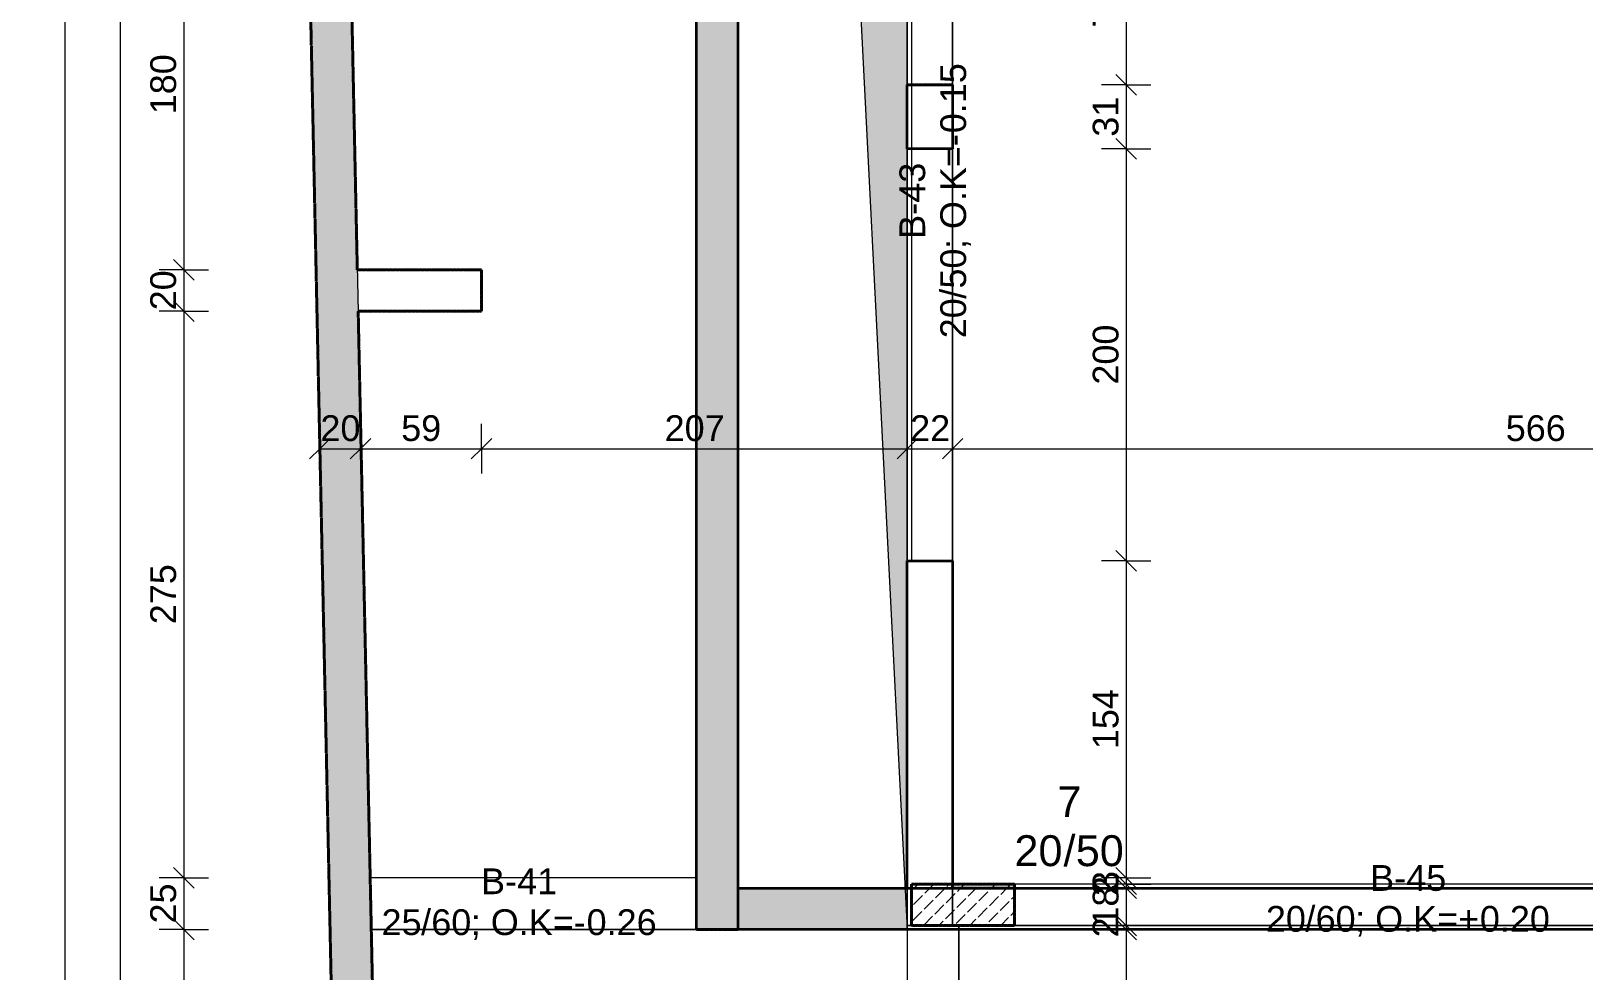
# Model space of a CAD drawing. Header units: centimetres. Extents: x -161 to 2402, y -178 to 2398.
# Drawn here: x -161 to 592, y 278 to 734 of the extents above; entities that cross this region are included whole.
import ezdxf

# ---------------------------------------------------------------- set-up
doc = ezdxf.new("R2010")
doc.units = ezdxf.units.CM
doc.linetypes.add('Beton Ole', pattern=[0.3, 0.15, -0.15])
for name, color, linetype, lineweight in [('Dimensions', 130, 'Continuous', 9), ('Dimensions-50', 130, 'Continuous', 9), ('IfcAnnotation', 7, 'Continuous', 18), ('IfcBuildingElementProxy', 7, 'Continuous', 18), ('IfcColumn', 6, 'Continuous', 18), ('IfcSlab', 7, 'Continuous', 18), ('IfcWall', 7, 'Continuous', 25), ('Structural Column Tags', 130, 'Continuous', 9), ('Structural Framing Tags', 130, 'Continuous', 9)]:
    doc.layers.add(name, color=color, linetype=linetype, lineweight=lineweight)
doc.styles.add('Arial', font='arial.ttf', dxfattribs={"height": 12.5})
doc.styles.add('Arial_1', font='arial.ttf', dxfattribs={"height": 15})
doc.dimstyles.new('Deng_-_2mm_Arial_1_DIGIT', dxfattribs={"dimscale": 30.48, "dimtxt": 12.753242, "dimasz": 0.328084, "dimexe": 0.393701, "dimexo": 0.0625, "dimgap": 0, "dimtad": 1, "dimdec": 0, "dimzin": 0, "dimdsep": 46, "dimtxsty": 'Arial', "dimblk1": 'OBLIQUE', "dimblk2": 'OBLIQUE', "dimsah": 1, "dimcen": 0.09, "dimazin": 0, "dimtfac": 1, "dimtdec": 4, "dimtix": 1, "dimtmove": 0, "dimatfit": 3, "dimfxl": 0.393701, "dimfxlon": 1, "dimtvp": 1, "dimtolj": 1, "dimtzin": 0, "dimarcsym": 2})
pattern_1 = [(45, (-6099.134, 2162.023), (0.3422397, 7.8404), [6.271, -1.524])]

# ---------------------------------------------------------------- blocks, each defined once
blk = doc.blocks.new('M_Concrete-Rectangular Beam1 - 20_60-8949252-K-21')
at = {"layer": 'IfcBuildingElementProxy', "color": 250}
for p, q in [((-34.98, 10), (-34.98, 9.93)), ((-34.98, 9.93), (-34.98, 10)), ((44.5, 10), (-34.98, 10)), ((-34.98, 10), (44.5, 10)), ((-34.98, -10), (-34.98, 9.93)), ((-34.98, -10), (44.5, -10)), ((-34.98, -10), (44.5, -10)), ((104.5, -10), (613.04, -10)), ((104.5, -10), (613.04, -10))]:
    blk.add_line(p, q, dxfattribs=at)
at = {"layer": 'IfcBuildingElementProxy', "color": 254}
for p, q in [((-34.98, 9.93), (-34.98, -10)), ((44.5, 10), (45, 10)), ((44.5, -10), (104.5, -10)), ((613.04, -10), (643.04, -10))]:
    blk.add_line(p, q, dxfattribs=at)
at = {"layer": 'IfcBuildingElementProxy', "color": 90}
for p, q in [((45, 10), (44.5, 10)), ((104.5, 10), (45, 10)), ((643.04, 10), (643.04, -8.04)), ((44.5, -10), (104.5, -10)), ((613.04, -10), (643.04, -10)), ((643.04, -8.04), (643.04, -10)), ((643.04, -10), (643.04, -8.04))]:
    blk.add_line(p, q, dxfattribs=at)
at = {"layer": 'IfcBuildingElementProxy', "color": 8}
for p, q in [((45, 10), (640.04, 10)), ((613.04, 10), (104.5, 10)), ((640.04, 10), (613.04, 10)), ((643.04, 10), (640.04, 10)), ((640.04, 10), (643.04, 10)), ((643.04, -8.04), (643.04, 10))]:
    blk.add_line(p, q, dxfattribs=at)
blk = doc.blocks.new('M_Concrete-Rectangular Beam1 - 20_50-9068167-K-21')
at = {"layer": 'IfcBuildingElementProxy', "color": 250}
for p, q in [((-153, 10), (-153, -10)), ((-153, -10), (-153, 10)), ((-78.04, 10), (-153, 10)), ((-153, 10), (-78.04, 10)), ((153, 10), (-47, 10)), ((-47, 10), (153, 10)), ((-153, -10), (-78.04, -10)), ((-153, -10), (-78.04, -10)), ((-47, -10), (153, -10)), ((-47, -10), (153, -10))]:
    blk.add_line(p, q, dxfattribs=at)
at = {"layer": 'IfcBuildingElementProxy', "color": 8}
for p, q in [((-47, 10), (-78.04, 10)), ((-78.04, 10), (-47, 10)), ((153, 10), (153, -10)), ((153, -10), (153, 10)), ((-78.04, -10), (-47, -10)), ((-78.04, -10), (-47, -10))]:
    blk.add_line(p, q, dxfattribs=at)
blk = doc.blocks.new('M_Concrete-Rectangular Beam1 - 25_60-8955012-K-21')
at = {"layer": 'IfcBuildingElementProxy', "color": 8}
for p, q in [((-112.21, 12.5), (-112.21, -12.5)), ((-112.21, 9.5), (-112.21, 12.5)), ((-110.25, 12.5), (-112.21, 12.5)), ((-112.21, 12.5), (-110.25, 12.5)), ((-112.21, -12.5), (-112.21, 9.5)), ((-112.21, -12.5), (-110.25, -12.5)), ((-112.21, -12.5), (-110.25, -12.5))]:
    blk.add_line(p, q, dxfattribs=at)
at = {"layer": 'IfcBuildingElementProxy', "color": 250}
for p, q in [((-110.25, 12.5), (110.25, 12.5)), ((110.25, 12.5), (-110.21, 12.5)), ((110.25, 12.5), (110.25, -12.5)), ((110.25, -12.5), (110.25, 12.5)), ((-110.25, -12.5), (110.25, -12.5)), ((-110.21, -12.5), (110.25, -12.5))]:
    blk.add_line(p, q, dxfattribs=at)
blk = doc.blocks.new('M_Concrete-Rectangular Beam1 - 25_60-9239767-K-21')
at = {"layer": 'IfcBuildingElementProxy', "color": 8}
blk.add_line((-86, 12.5), (-86, -12.5), dxfattribs=at)
at = {"layer": 'IfcBuildingElementProxy', "color": 250}
for p, q in [((-86, -12.5), (-86, 12.5)), ((71.92, 12.5), (-86, 12.5)), ((-86, 12.5), (72.23, 12.5)), ((72.23, -12.5), (72.23, 12.5)), ((72.23, -2.43), (72.23, -12.5)), ((-86, -12.5), (72.23, -12.5)), ((-86, -12.5), (72.23, -12.5))]:
    blk.add_line(p, q, dxfattribs=at)
at = {"layer": 'IfcBuildingElementProxy', "color": 90}
for q in [(71.92, 12.5), (72.23, -2.43)]:
    blk.add_line((72.23, 12.5), q, dxfattribs=at)
blk = doc.blocks.new('DIMBLOCK26-K-21')
at = {"layer": 'Dimensions-50', "transparency": 16777216}
for p, q in [((-87.33, 797.97), (-92.33, 802.97)), ((-87.33, 797.97), (-99.33, 797.97)), ((-87.33, 797.97), (-87.33, 618.02)), ((-87.33, 797.97), (-82.33, 792.97)), ((-87.33, 797.97), (-75.33, 797.97)), ((-87.33, 618.02), (-99.33, 618.02)), ((-87.33, 618.02), (-92.33, 623.02)), ((-87.33, 618.02), (-82.33, 613.02)), ((-87.33, 618.02), (-75.33, 618.02))]:
    blk.add_line(p, q, dxfattribs=at)
at = {"layer": 'Dimensions-50', "color": 0, "transparency": 16777216, "insert": (-103.56, 693.57), "char_height": 12.5, "width": 34.6103, "attachment_point": 1, "rotation": 90, "line_spacing_factor": 0.941778, "style": 'Arial'}
blk.add_mtext('180', dxfattribs=at)
blk = doc.blocks.new('_Oblique')
at = {"color": 0, "linetype": 'ByBlock', "lineweight": -2}
blk.add_line((-0.5, -0.5), (0.5, 0.5), dxfattribs=at)
blk = doc.blocks.new('DIMBLOCK27-K-21')
at = {"layer": 'Dimensions-50', "transparency": 16777216}
for p, q in [((-87.33, 618.02), (-99.33, 618.02)), ((-87.33, 618.02), (-92.33, 623.02)), ((-87.33, 618.02), (-87.33, 598.02)), ((-87.33, 618.02), (-82.33, 613.02)), ((-87.33, 618.02), (-75.33, 618.02)), ((-87.33, 598.02), (-92.33, 603.02)), ((-87.33, 598.02), (-99.33, 598.02)), ((-87.33, 598.02), (-82.33, 593.02)), ((-87.33, 598.02), (-75.33, 598.02))]:
    blk.add_line(p, q, dxfattribs=at)
at = {"layer": 'Dimensions-50', "color": 0, "transparency": 16777216, "insert": (-103.56, 598.4), "char_height": 12.5, "width": 23.0736, "attachment_point": 1, "rotation": 90, "line_spacing_factor": 0.941778, "style": 'Arial'}
blk.add_mtext('20', dxfattribs=at)
blk = doc.blocks.new('DIMBLOCK28-K-21')
at = {"layer": 'Dimensions-50', "transparency": 16777216}
for p, q in [((-87.33, 598.02), (-92.33, 603.02)), ((-87.33, 598.02), (-99.33, 598.02)), ((-87.33, 598.02), (-87.33, 322.88)), ((-87.33, 598.02), (-82.33, 593.02)), ((-87.33, 598.02), (-75.33, 598.02)), ((-87.33, 322.88), (-92.33, 327.88)), ((-87.33, 322.88), (-99.33, 322.88)), ((-87.33, 322.88), (-82.33, 317.88)), ((-87.33, 322.88), (-75.33, 322.88))]:
    blk.add_line(p, q, dxfattribs=at)
at = {"layer": 'Dimensions-50', "color": 0, "transparency": 16777216, "insert": (-103.56, 446.03), "char_height": 12.5, "width": 34.6103, "attachment_point": 1, "rotation": 90, "line_spacing_factor": 0.941778, "style": 'Arial'}
blk.add_mtext('275', dxfattribs=at)
blk = doc.blocks.new('DIMBLOCK29-K-21')
at = {"layer": 'Dimensions-50', "transparency": 16777216}
for p, q in [((-87.33, 322.88), (-92.33, 327.88)), ((-87.33, 322.88), (-99.33, 322.88)), ((-87.33, 322.88), (-87.33, 297.88)), ((-87.33, 322.88), (-82.33, 317.88)), ((-87.33, 322.88), (-75.33, 322.88)), ((-87.33, 297.88), (-92.33, 302.88)), ((-87.33, 297.88), (-99.33, 297.88)), ((-87.33, 297.88), (-82.33, 292.88)), ((-87.33, 297.88), (-75.33, 297.88))]:
    blk.add_line(p, q, dxfattribs=at)
at = {"layer": 'Dimensions-50', "color": 0, "transparency": 16777216, "insert": (-103.56, 300.77), "char_height": 12.5, "width": 23.0736, "attachment_point": 1, "rotation": 90, "line_spacing_factor": 0.941778, "style": 'Arial'}
blk.add_mtext('25', dxfattribs=at)
blk = doc.blocks.new('DIMBLOCK30-K-21')
at = {"layer": 'Dimensions-50', "transparency": 16777216}
for p, q in [((-87.33, 297.88), (-92.33, 302.88)), ((-87.33, 297.88), (-99.33, 297.88)), ((-87.33, 297.88), (-87.33, -0.21)), ((-87.33, 297.88), (-82.33, 292.88)), ((-87.33, 297.88), (-75.33, 297.88)), ((-87.33, -0.21), (-92.33, 4.79)), ((-87.33, -0.21), (-99.33, -0.21)), ((-87.33, -0.21), (-82.33, -5.21)), ((-87.33, -0.21), (-75.33, -0.21))]:
    blk.add_line(p, q, dxfattribs=at)
at = {"layer": 'Dimensions-50', "color": 0, "transparency": 16777216, "insert": (-103.56, 134.41), "char_height": 12.5, "width": 34.6103, "attachment_point": 1, "rotation": 90, "line_spacing_factor": 0.941778, "style": 'Arial'}
blk.add_mtext('298', dxfattribs=at)
blk = doc.blocks.new('DIMBLOCK32-K-21')
at = {"layer": 'Dimensions-50', "transparency": 16777216}
for p, q in [((-118.15, 1876.69), (-130.15, 1876.69)), ((-118.15, 1876.69), (-123.15, 1881.69)), ((-118.15, 1876.69), (-118.15, 193.02)), ((-118.15, 1876.69), (-113.15, 1871.69)), ((-118.15, 1876.69), (-106.15, 1876.69)), ((-118.15, 193.02), (-123.15, 198.02)), ((-118.15, 193.02), (-130.15, 193.02)), ((-118.15, 193.02), (-113.15, 188.02)), ((-118.15, 193.02), (-106.15, 193.02))]:
    blk.add_line(p, q, dxfattribs=at)
at = {"layer": 'Dimensions-50', "color": 0, "transparency": 16777216, "insert": (-134.38, 1015.63), "char_height": 12.5, "width": 46.1471, "attachment_point": 1, "rotation": 90, "line_spacing_factor": 0.941778, "style": 'Arial'}
blk.add_mtext('1684', dxfattribs=at)
blk = doc.blocks.new('DIMBLOCK34-K-21')
at = {"layer": 'Dimensions-50', "transparency": 16777216}
for p, q in [((-145.01, 2262.13), (-157.01, 2262.13)), ((-145.01, 2262.13), (-150.01, 2267.13)), ((-145.01, 2262.13), (-145.01, -0.21)), ((-145.01, 2262.13), (-140.01, 2257.13)), ((-145.01, 2262.13), (-133.01, 2262.13)), ((-145.01, -0.21), (-150.01, 4.79)), ((-145.01, -0.21), (-157.01, -0.21)), ((-145.01, -0.21), (-140.01, -5.21)), ((-145.01, -0.21), (-133.01, -0.21))]:
    blk.add_line(p, q, dxfattribs=at)
at = {"layer": 'Dimensions-50', "color": 0, "transparency": 16777216, "insert": (-161.24, 1111.73), "char_height": 12.5, "width": 46.1471, "attachment_point": 1, "rotation": 90, "line_spacing_factor": 0.941778, "style": 'Arial'}
blk.add_mtext('2262', dxfattribs=at)
blk = doc.blocks.new('DIMBLOCK105-K-21')
at = {"layer": 'Dimensions-50', "transparency": 16777216}
for p, q in [((370.07, 782.76), (365.07, 787.76)), ((370.07, 782.76), (358.07, 782.76)), ((370.07, 782.76), (370.07, 707.8)), ((370.07, 782.76), (375.07, 777.76)), ((370.07, 782.76), (382.07, 782.76)), ((370.07, 707.8), (365.07, 712.8)), ((370.07, 707.8), (358.07, 707.8)), ((370.07, 707.8), (375.07, 702.8)), ((370.07, 707.8), (382.07, 707.8))]:
    blk.add_line(p, q, dxfattribs=at)
at = {"layer": 'Dimensions-50', "color": 0, "transparency": 16777216, "insert": (353.84, 735.67), "char_height": 12.5, "width": 23.0736, "attachment_point": 1, "rotation": 90, "line_spacing_factor": 0.941778, "style": 'Arial'}
blk.add_mtext('75', dxfattribs=at)
blk = doc.blocks.new('DIMBLOCK106-K-21')
at = {"layer": 'Dimensions-50', "transparency": 16777216}
for p, q in [((370.07, 707.8), (365.07, 712.8)), ((370.07, 707.8), (358.07, 707.8)), ((370.07, 707.8), (370.07, 676.76)), ((370.07, 707.8), (375.07, 702.8)), ((370.07, 707.8), (382.07, 707.8)), ((370.07, 676.76), (365.07, 681.76)), ((370.07, 676.76), (358.07, 676.76)), ((370.07, 676.76), (375.07, 671.76)), ((370.07, 676.76), (382.07, 676.76))]:
    blk.add_line(p, q, dxfattribs=at)
at = {"layer": 'Dimensions-50', "color": 0, "transparency": 16777216, "insert": (353.84, 682.67), "char_height": 12.5, "width": 23.0736, "attachment_point": 1, "rotation": 90, "line_spacing_factor": 0.941778, "style": 'Arial'}
blk.add_mtext('31', dxfattribs=at)
blk = doc.blocks.new('DIMBLOCK107-K-21')
at = {"layer": 'Dimensions-50', "transparency": 16777216}
for p, q in [((370.07, 676.76), (365.07, 681.76)), ((370.07, 676.76), (358.07, 676.76)), ((370.07, 676.76), (370.07, 476.76)), ((370.07, 676.76), (375.07, 671.76)), ((370.07, 676.76), (382.07, 676.76)), ((370.07, 476.76), (358.07, 476.76)), ((370.07, 476.76), (365.07, 481.76)), ((370.07, 476.76), (375.07, 471.76)), ((370.07, 476.76), (382.07, 476.76))]:
    blk.add_line(p, q, dxfattribs=at)
at = {"layer": 'Dimensions-50', "color": 0, "transparency": 16777216, "insert": (353.84, 562.34), "char_height": 12.5, "width": 34.6103, "attachment_point": 1, "rotation": 90, "line_spacing_factor": 0.941778, "style": 'Arial'}
blk.add_mtext('200', dxfattribs=at)
blk = doc.blocks.new('DIMBLOCK108-K-21')
at = {"layer": 'Dimensions-50', "transparency": 16777216}
for p, q in [((370.07, 476.76), (358.07, 476.76)), ((370.07, 476.76), (365.07, 481.76)), ((370.07, 476.76), (370.07, 322.88)), ((370.07, 476.76), (375.07, 471.76)), ((370.07, 476.76), (382.07, 476.76)), ((370.07, 322.88), (365.07, 327.88)), ((370.07, 322.88), (358.07, 322.88)), ((370.07, 322.88), (375.07, 317.88)), ((370.07, 322.88), (382.07, 322.88))]:
    blk.add_line(p, q, dxfattribs=at)
at = {"layer": 'Dimensions-50', "color": 0, "transparency": 16777216, "insert": (353.84, 385.4), "char_height": 12.5, "width": 34.6103, "attachment_point": 1, "rotation": 90, "line_spacing_factor": 0.941778, "style": 'Arial'}
blk.add_mtext('154', dxfattribs=at)
blk = doc.blocks.new('DIMBLOCK109-K-21')
at = {"layer": 'Dimensions-50', "transparency": 16777216}
for p, q in [((370.07, 322.88), (365.07, 327.88)), ((370.07, 319.85), (365.07, 324.85)), ((370.07, 322.88), (358.07, 322.88)), ((370.07, 319.85), (358.07, 319.85)), ((370.07, 322.88), (370.07, 319.85)), ((370.07, 322.88), (375.07, 317.88)), ((370.07, 322.88), (382.07, 322.88)), ((370.07, 319.85), (375.07, 314.85)), ((370.07, 319.85), (382.07, 319.85))]:
    blk.add_line(p, q, dxfattribs=at)
at = {"layer": 'Dimensions-50', "color": 0, "transparency": 16777216, "insert": (353.84, 316.56), "char_height": 12.5, "width": 11.5368, "attachment_point": 1, "rotation": 90, "line_spacing_factor": 0.941778, "style": 'Arial'}
blk.add_mtext('\\fArial|b0|i0|c177|p34|;3', dxfattribs=at)
blk = doc.blocks.new('DIMBLOCK110-K-21')
at = {"layer": 'Dimensions-50', "transparency": 16777216}
for p, q in [((370.07, 319.85), (365.07, 324.85)), ((370.07, 319.85), (358.07, 319.85)), ((370.07, 317.88), (358.07, 317.88)), ((370.07, 317.88), (365.07, 322.88)), ((370.07, 319.85), (370.07, 317.88)), ((370.07, 319.85), (375.07, 314.85)), ((370.07, 319.85), (382.07, 319.85)), ((370.07, 317.88), (375.07, 312.88)), ((370.07, 317.88), (382.07, 317.88))]:
    blk.add_line(p, q, dxfattribs=at)
at = {"layer": 'Dimensions-50', "color": 0, "transparency": 16777216, "insert": (353.84, 314.06), "char_height": 12.5, "width": 11.5368, "attachment_point": 1, "rotation": 90, "line_spacing_factor": 0.941778, "style": 'Arial'}
blk.add_mtext('\\fArial|b0|i0|c177|p34|;2', dxfattribs=at)
blk = doc.blocks.new('DIMBLOCK111-K-21')
at = {"layer": 'Dimensions-50', "transparency": 16777216}
for p, q in [((370.07, 317.88), (358.07, 317.88)), ((370.07, 317.88), (365.07, 322.88)), ((370.07, 317.88), (370.07, 299.85)), ((370.07, 317.88), (375.07, 312.88)), ((370.07, 317.88), (382.07, 317.88)), ((370.07, 299.85), (365.07, 304.85)), ((370.07, 299.85), (358.07, 299.85)), ((370.07, 299.85), (375.07, 294.85)), ((370.07, 299.85), (382.07, 299.85))]:
    blk.add_line(p, q, dxfattribs=at)
at = {"layer": 'Dimensions-50', "color": 0, "transparency": 16777216, "insert": (353.84, 299.25), "char_height": 12.5, "width": 23.0736, "attachment_point": 1, "rotation": 90, "line_spacing_factor": 0.941778, "style": 'Arial'}
blk.add_mtext('18', dxfattribs=at)
blk = doc.blocks.new('DIMBLOCK112-K-21')
at = {"layer": 'Dimensions-50', "transparency": 16777216}
for p, q in [((370.07, 299.85), (365.07, 304.85)), ((370.07, 297.88), (365.07, 302.88)), ((370.07, 299.85), (358.07, 299.85)), ((370.07, 297.88), (358.07, 297.88)), ((370.07, 299.85), (370.07, 297.88)), ((370.07, 299.85), (375.07, 294.85)), ((370.07, 299.85), (382.07, 299.85)), ((370.07, 297.88), (375.07, 292.88)), ((370.07, 297.88), (382.07, 297.88))]:
    blk.add_line(p, q, dxfattribs=at)
at = {"layer": 'Dimensions-50', "color": 0, "transparency": 16777216, "insert": (353.84, 294.06), "char_height": 12.5, "width": 11.5368, "attachment_point": 1, "rotation": 90, "line_spacing_factor": 0.941778, "style": 'Arial'}
blk.add_mtext('\\fArial|b0|i0|c177|p34|;2', dxfattribs=at)
blk = doc.blocks.new('DIMBLOCK113-K-21')
at = {"layer": 'Dimensions-50', "transparency": 16777216}
for p, q in [((370.07, 297.88), (365.07, 302.88)), ((370.07, 297.88), (358.07, 297.88)), ((370.07, 297.88), (370.07, 77.38)), ((370.07, 297.88), (375.07, 292.88)), ((370.07, 297.88), (382.07, 297.88)), ((370.07, 77.38), (358.07, 77.38)), ((370.07, 77.38), (365.07, 82.38)), ((370.07, 77.38), (375.07, 72.38)), ((370.07, 77.38), (382.07, 77.38))]:
    blk.add_line(p, q, dxfattribs=at)
at = {"layer": 'Dimensions-50', "color": 0, "transparency": 16777216, "insert": (353.84, 173.21), "char_height": 12.5, "width": 34.6103, "attachment_point": 1, "rotation": 90, "line_spacing_factor": 0.941778, "style": 'Arial'}
blk.add_mtext('220', dxfattribs=at)
blk = doc.blocks.new('DIMBLOCK183-K-21')
at = {"layer": 'Dimensions-50', "transparency": 16777216}
for p, q in [((-21.25, 531.24), (-21.25, 543.24)), ((-1.48, 531.24), (-1.48, 543.24)), ((-21.25, 531.24), (-16.25, 536.24)), ((-1.48, 531.24), (3.52, 536.24)), ((-21.25, 531.24), (-26.25, 526.24)), ((-21.25, 531.24), (-1.48, 531.24)), ((-21.25, 531.24), (-21.25, 519.24)), ((-1.48, 531.24), (-6.48, 526.24)), ((-1.48, 531.24), (-1.48, 519.24))]:
    blk.add_line(p, q, dxfattribs=at)
at = {"layer": 'Dimensions-50', "color": 0, "transparency": 16777216, "insert": (-20.98, 547.47), "char_height": 12.5, "width": 23.0736, "attachment_point": 1, "line_spacing_factor": 0.941778, "style": 'Arial'}
blk.add_mtext('20', dxfattribs=at)
blk = doc.blocks.new('DIMBLOCK184-K-21')
at = {"layer": 'Dimensions-50', "transparency": 16777216}
for p, q in [((-1.48, 531.24), (-1.48, 543.24)), ((57.13, 531.24), (57.13, 543.24)), ((-1.48, 531.24), (3.52, 536.24)), ((57.13, 531.24), (62.13, 536.24)), ((-1.48, 531.24), (-6.48, 526.24)), ((-1.48, 531.24), (57.13, 531.24)), ((-1.48, 531.24), (-1.48, 519.24)), ((57.13, 531.24), (52.13, 526.24)), ((57.13, 531.24), (57.13, 519.24))]:
    blk.add_line(p, q, dxfattribs=at)
at = {"layer": 'Dimensions-50', "color": 0, "transparency": 16777216, "insert": (18.21, 547.47), "char_height": 12.5, "width": 23.0736, "attachment_point": 1, "line_spacing_factor": 0.941778, "style": 'Arial'}
blk.add_mtext('59', dxfattribs=at)
blk = doc.blocks.new('DIMBLOCK185-K-21')
at = {"layer": 'Dimensions-50', "transparency": 16777216}
for p, q in [((57.13, 531.24), (57.13, 543.24)), ((263.85, 531.24), (263.85, 543.24)), ((57.13, 531.24), (62.13, 536.24)), ((263.85, 531.24), (268.85, 536.24)), ((57.13, 531.24), (52.13, 526.24)), ((57.13, 531.24), (263.85, 531.24)), ((57.13, 531.24), (57.13, 519.24)), ((263.85, 531.24), (258.85, 526.24)), ((263.85, 531.24), (263.85, 519.24))]:
    blk.add_line(p, q, dxfattribs=at)
at = {"layer": 'Dimensions-50', "color": 0, "transparency": 16777216, "insert": (146.07, 547.47), "char_height": 12.5, "width": 34.6103, "attachment_point": 1, "line_spacing_factor": 0.941778, "style": 'Arial'}
blk.add_mtext('207', dxfattribs=at)
blk = doc.blocks.new('DIMBLOCK186-K-21')
at = {"layer": 'Dimensions-50', "transparency": 16777216}
for p, q in [((263.85, 531.24), (263.85, 543.24)), ((285.85, 531.24), (285.85, 543.24)), ((263.85, 531.24), (268.85, 536.24)), ((285.85, 531.24), (290.85, 536.24)), ((263.85, 531.24), (258.85, 526.24)), ((263.85, 531.24), (285.85, 531.24)), ((263.85, 531.24), (263.85, 519.24)), ((285.85, 531.24), (280.85, 526.24)), ((285.85, 531.24), (285.85, 519.24))]:
    blk.add_line(p, q, dxfattribs=at)
at = {"layer": 'Dimensions-50', "color": 0, "transparency": 16777216, "insert": (265.24, 547.47), "char_height": 12.5, "width": 23.0736, "attachment_point": 1, "line_spacing_factor": 0.941778, "style": 'Arial'}
blk.add_mtext('22', dxfattribs=at)
blk = doc.blocks.new('DIMBLOCK187-K-21')
at = {"layer": 'Dimensions-50', "transparency": 16777216}
for p, q in [((285.85, 531.24), (285.85, 543.24)), ((851.55, 531.24), (851.55, 543.24)), ((285.85, 531.24), (290.85, 536.24)), ((851.55, 531.24), (856.55, 536.24)), ((285.85, 531.24), (280.85, 526.24)), ((285.85, 531.24), (851.55, 531.24)), ((285.85, 531.24), (285.85, 519.24)), ((851.55, 531.24), (846.55, 526.24)), ((851.55, 531.24), (851.55, 519.24))]:
    blk.add_line(p, q, dxfattribs=at)
at = {"layer": 'Dimensions-50', "color": 0, "transparency": 16777216, "insert": (554.28, 547.47), "char_height": 12.5, "width": 34.6103, "attachment_point": 1, "line_spacing_factor": 0.941778, "style": 'Arial'}
blk.add_mtext('566', dxfattribs=at)

msp = doc.modelspace()

# ---------------------------------------------------------------- hatches: boundary and pattern name
at = {"layer": 'IfcAnnotation'}
for points in [[(263.85, 317.88), (263.85, 812.76), (181.61, 812.76), (239.42, 779.12), (262.83, 317.88)], [(263.85, 297.88), (263.85, 297.88), (263.85, 317.88), (262.83, 317.88), (263.75, 299.85)]]:
    msp.add_hatch(color=254, dxfattribs=at).paths.add_polyline_path(points)
at = {"layer": 'IfcColumn', "linetype": 'Beton Ole'}
h = msp.add_hatch(dxfattribs=at)
h.set_pattern_fill('FP_1', color=250, style=0, pattern_type=2)
h.set_pattern_definition(pattern_1)
h.paths.add_polyline_path([(285.85, 299.85), (315.85, 299.85), (315.85, 317.88), (285.85, 317.88), (285.85, 319.85), (265.85, 319.85), (265.85, 299.85)])
h = msp.add_hatch(dxfattribs=at)
h.set_pattern_fill('FP_1', color=250, style=0, pattern_type=2)
h.set_pattern_definition(pattern_1)
h.paths.add_polyline_path([(285.85, 317.88), (315.85, 317.88), (315.85, 319.85), (285.85, 319.85)])
at = {"layer": 'IfcWall', "linetype": 'Beton Ole'}
h = msp.add_hatch(dxfattribs=at)
h.set_pattern_fill('FP_1', color=50, style=0, pattern_type=2)
h.set_pattern_definition(pattern_1)
h.paths.add_polyline_path([(-10, -0.21), (10, 0.21), (-26.35, 1716.69), (-26.67, 1716.69), (-26.67, 1731.69), (-37.45, 2240.9), (-57.48, 2242.07), (-16.31, 297.88)])
at = {"layer": 'IfcWall', "transparency": 33554636}
for points in [[(181.61, 297.88), (181.61, 1446.25), (178.7, 1446.25), (178.7, 1466.25), (161.61, 1466.25), (161.64, 297.88)], [(263.85, 297.88), (262.83, 317.88), (181.61, 317.88), (181.61, 297.88), (239.42, 297.88)]]:
    msp.add_hatch(color=9, dxfattribs=at).paths.add_polyline_path(points)

# ---------------------------------------------------------------- linework, layer by layer
at = {"layer": 'IfcAnnotation', "color": 250}
for p, q in [((263.85, 297.85), (263.85, 812.76)), ((239.42, 779.12), (263.85, 297.85)), ((-21.25, 542.09), (-21.25, 520.09)), ((-1.48, 542.09), (-1.48, 520.09))]:
    msp.add_line(p, q, dxfattribs=at)
at = {"layer": 'IfcColumn', "color": 10, "linetype": 'Beton Ole', "lineweight": 35}
for p, q in [((265.85, 319.85), (285.85, 319.85)), ((265.85, 299.85), (265.85, 319.85)), ((285.85, 319.85), (315.85, 319.85)), ((285.85, 319.85), (315.85, 319.85)), ((285.85, 317.88), (285.85, 319.85)), ((315.85, 319.85), (315.85, 317.88)), ((315.85, 319.85), (315.85, 317.88)), ((315.85, 317.88), (315.85, 299.85))]:
    msp.add_line(p, q, dxfattribs=at)
at = {"layer": 'IfcColumn', "color": 253, "linetype": 'Beton Ole', "lineweight": 35}
for p, q in [((285.85, 319.85), (265.85, 319.85)), ((265.85, 319.85), (265.85, 299.85)), ((285.85, 317.88), (285.85, 319.85)), ((315.85, 317.88), (285.85, 317.88)), ((315.85, 299.85), (315.85, 317.88)), ((285.85, 299.85), (265.85, 299.85)), ((265.85, 299.85), (285.85, 299.85)), ((288.85, 299.85), (285.85, 299.85)), ((285.85, 299.85), (288.85, 299.85)), ((315.85, 299.85), (288.85, 299.85)), ((288.85, 299.85), (315.85, 299.85))]:
    msp.add_line(p, q, dxfattribs=at)
at = {"layer": 'IfcColumn', "color": 255, "linetype": 'Beton Ole', "lineweight": 35}
for p, q in [((315.85, 319.85), (285.85, 319.85)), ((315.85, 319.85), (285.85, 319.85)), ((315.85, 317.88), (315.85, 319.85)), ((315.85, 317.88), (315.85, 319.85))]:
    msp.add_line(p, q, dxfattribs=at)
at = {"layer": 'IfcSlab', "color": 250}
for p, q in [((-26.35, 1716.69), (5.92, 192.87)), ((263.85, 797.8), (263.85, 297.88)), ((3.69, 297.88), (161.61, 297.88)), ((863.89, 297.85), (263.85, 297.85))]:
    msp.add_line(p, q, dxfattribs=at)
at = {"layer": 'IfcSlab', "color": 8}
msp.add_line((161.64, 297.88), (181.61, 297.88), dxfattribs=at)
at = {"layer": 'IfcWall', "color": 10, "linetype": 'Beton Ole', "lineweight": 35}
for p, q in [((-10, -0.21), (-57.91, 2262.13)), ((-57.91, 2262.13), (-10, -0.21)), ((161.61, 297.88), (161.61, 1466.25)), ((-3.09, 618.02), (-6.9, 797.97)), ((-6.9, 797.97), (-3.09, 618.02)), ((57.13, 618.02), (-3.09, 618.02)), ((-3.09, 618.02), (57.13, 618.02)), ((57.13, 618.02), (57.13, 598.02)), ((57.13, 598.02), (57.13, 618.02)), ((10, 0.21), (-2.66, 598.02)), ((-2.66, 598.02), (5.92, 192.87)), ((57.13, 598.02), (-2.66, 598.02)), ((-2.66, 598.02), (57.13, 598.02)), ((824.39, 297.88), (181.61, 297.88))]:
    msp.add_line(p, q, dxfattribs=at)
at = {"layer": 'IfcWall', "color": 10, "lineweight": 35}
for p, q in [((161.61, 297.85), (161.61, 1466.25)), ((181.61, 812.76), (181.61, 297.85)), ((263.85, 676.76), (263.85, 707.8)), ((263.85, 707.8), (285.85, 707.8)), ((285.85, 707.8), (285.85, 676.76)), ((285.85, 676.76), (263.85, 676.76)), ((263.85, 317.88), (263.85, 476.76)), ((263.85, 476.76), (285.85, 476.76)), ((285.85, 476.76), (285.85, 317.88)), ((181.61, 317.88), (883.89, 317.88)), ((181.61, 297.85), (161.61, 297.85)), ((863.89, 297.88), (181.61, 297.88))]:
    msp.add_line(p, q, dxfattribs=at)
at = {"layer": 'IfcWall', "color": 253, "linetype": 'Beton Ole', "lineweight": 35}
for p, q in [((181.61, 812.76), (181.61, 297.88)), ((263.85, 676.76), (263.85, 707.8)), ((285.85, 707.8), (263.85, 707.8)), ((285.85, 707.8), (285.85, 676.76)), ((285.85, 676.76), (263.85, 676.76)), ((263.85, 476.76), (285.85, 476.76)), ((263.85, 317.88), (263.85, 476.76)), ((285.85, 476.76), (285.85, 317.88)), ((181.61, 317.88), (285.85, 317.88)), ((315.85, 317.88), (824.39, 317.88)), ((161.61, 297.85), (181.61, 297.85))]:
    msp.add_line(p, q, dxfattribs=at)

# ---------------------------------------------------------------- block references
at = {"layer": 'IfcBuildingElementProxy', "color": 250}
for name, p, rotation in [('M_Concrete-Rectangular Beam1 - 20_50-9068167-K-21', (275.85, 629.76), 269.9999999999998), ('M_Concrete-Rectangular Beam1 - 25_60-9239767-K-21', (75.61, 310.38), 180), ('M_Concrete-Rectangular Beam1 - 20_60-8949252-K-21', (928.89, 309.85), 180), ('M_Concrete-Rectangular Beam1 - 25_60-8955012-K-21', (276.35, 187.63), 269.9999999999999)]:
    msp.add_blockref(name, p, dxfattribs=dict(at, rotation=rotation))

# ---------------------------------------------------------------- texts
at = {"layer": 'Structural Column Tags', "color": 7, "char_height": 15, "attachment_point": 1, "style": 'Arial_1'}
for s, insert, width in [('\\fArial|b0|i0|c177|p34|;7', (336.69, 367.42), 14.4304), ('20', (315.85, 343.61), 28.8607), ('\\fArial|b0|i0|c177|p34|;/', (339.66, 343.61), 7.2152), ('50', (345.61, 343.61), 28.8607)]:
    msp.add_mtext(s, dxfattribs=dict(at, insert=insert, width=width))
at = {"layer": 'Structural Framing Tags', "color": 7, "char_height": 12.5, "attachment_point": 1, "rotation": 90, "style": 'Arial'}
for s, insert, width in [('0.15', (279.86, 684.37), 40.8861), ('; O.K=-', (279.86, 628.14), 68.1434), ('43', (260.02, 650.63), 23.2489), ('B-', (260.02, 633.1), 21.2447), ('50', (279.86, 608.96), 23.2489), ('\\fArial|b0|i0|c177|p34|;/', (279.86, 604), 6.0127), ('20', (279.86, 584.82), 23.2489)]:
    msp.add_mtext(s, dxfattribs=dict(at, insert=insert, width=width))
at = {"layer": 'Structural Framing Tags', "color": 7, "char_height": 12.5, "attachment_point": 1, "style": 'Arial'}
for s, insert, width in [('B-', (56.95, 327.5), 21.2447), ('41', (74.48, 327.5), 23.2489), ('B-', (488.47, 329.12), 21.2447), ('45', (506, 329.12), 23.2489), ('20', (437.87, 309.27), 23.2489), ('\\fArial|b0|i0|c177|p34|;/', (457.05, 309.27), 6.0127), ('60', (462.01, 309.27), 23.2489), ('; O.K=+', (481.19, 309.27), 73.3544), ('0.20', (541.72, 309.27), 40.8861), ('25', (8.67, 307.66), 23.2489), ('\\fArial|b0|i0|c177|p34|;/', (27.85, 307.66), 6.0127), ('60', (32.81, 307.66), 23.2489), ('; O.K=-', (51.99, 307.66), 68.1434), ('0.26', (108.21, 307.66), 40.8861)]:
    msp.add_mtext(s, dxfattribs=dict(at, insert=insert, width=width))

# ---------------------------------------------------------------- dimensions: what is measured, and where the dimension line sits
at = {"layer": 'Dimensions'}
for base, p1, p2, override, picture, middle in [((-145.01, -0.21), (-133.01, 2262.13), (-133.01, -0.21), {"dimpost": '<>', "dimfxl": 2262.342485}, 'DIMBLOCK34-K-21', (-151.39, 1130.96)), ((-118.15, 193.02), (-106.15, 1876.69), (-106.15, 193.02), {"dimpost": '<>', "dimfxl": 1683.664142}, 'DIMBLOCK32-K-21', (-124.53, 1034.86)), ((-87.33, 618.02), (-75.33, 797.97), (-75.33, 618.02), {"dimpost": '<>', "dimfxl": 179.950686}, 'DIMBLOCK26-K-21', (-93.71, 707.99)), ((370.07, 707.8), (358.07, 782.76), (358.07, 707.8), {"dimpost": '<>', "dimfxl": 74.964482}, 'DIMBLOCK105-K-21', (363.71, 745.28)), ((370.07, 676.76), (358.07, 707.8), (358.07, 676.76), {"dimpost": '<>', "dimfxl": 31.035518}, 'DIMBLOCK106-K-21', (363.68, 692.28)), ((370.07, 476.76), (358.07, 676.76), (358.07, 476.76), {"dimpost": '<>', "dimfxl": 200.003783}, 'DIMBLOCK107-K-21', (363.68, 576.76)), ((-87.33, 598.02), (-75.33, 618.02), (-75.33, 598.02), {"dimpost": '<>', "dimfxl": 20}, 'DIMBLOCK27-K-21', (-93.71, 608.02)), ((-87.33, 322.88), (-75.33, 598.02), (-75.33, 322.88), {"dimpost": '<>', "dimfxl": 275.137282}, 'DIMBLOCK28-K-21', (-93.71, 460.45)), ((370.07, 322.88), (358.07, 476.76), (358.07, 322.88), {"dimpost": '<>', "dimfxl": 153.877993}, 'DIMBLOCK108-K-21', (363.68, 399.82)), ((-87.33, 297.88), (-75.33, 322.88), (-75.33, 297.88), {"dimpost": '<>', "dimfxl": 25}, 'DIMBLOCK29-K-21', (-93.71, 310.38)), ((370.07, 319.85), (358.07, 322.88), (358.07, 319.85), {"dimpost": '<>', "dimfxl": 3.035518}, 'DIMBLOCK109-K-21', (363.68, 321.36)), ((370.07, 317.88), (358.07, 319.85), (382.07, 317.88), {"dimpost": '<>', "dimfxl": 24.080266}, 'DIMBLOCK110-K-21', (363.79, 318.86)), ((370.07, 299.85), (382.07, 317.88), (382.07, 299.85), {"dimpost": '<>', "dimfxl": 18.035518}, 'DIMBLOCK111-K-21', (363.68, 308.86)), ((-87.33, -0.21), (-75.33, 297.88), (-75.33, -0.21), {"dimpost": '<>', "dimfxl": 298.093021}, 'DIMBLOCK30-K-21', (-93.71, 148.83)), ((370.07, 297.88), (382.07, 299.85), (382.07, 297.88), {"dimpost": '<>', "dimfxl": 1.964482}, 'DIMBLOCK112-K-21', (363.79, 298.86)), ((370.0669, 77.3826), (382.0669, 297.8813), (358.0669, 77.3826), {"dimpost": '<>', "dimfxl": 221.801015}, 'DIMBLOCK113-K-21', (363.6847, 187.6319))]:
    dim = msp.add_linear_dim(base=base, p1=p1, p2=p2, angle=90, dimstyle='Deng_-_2mm_Arial_1_DIGIT', override=override, dxfattribs=at)
    dim.commit()
    dim.dimension.update_dxf_attribs({"geometry": picture, "text_midpoint": middle})
for base, p1, p2, override, picture, middle in [((-1.48, 531.24), (-21.25, 543.24), (-1.48, 543.24), {"dimpost": '<>', "dimfxl": 19.771537}, 'DIMBLOCK183-K-21', (-11.36, 537.62)), ((57.13, 531.24), (-1.48, 543.24), (57.13, 543.24), {"dimpost": '<>', "dimfxl": 58.603836}, 'DIMBLOCK184-K-21', (27.82, 537.62)), ((263.85, 531.24), (57.13, 543.24), (263.85, 519.24), {"dimpost": '<>', "dimfxl": 208.11157}, 'DIMBLOCK185-K-21', (160.49, 537.62)), ((285.85, 531.24), (263.85, 519.24), (285.85, 519.24), {"dimpost": '<>', "dimfxl": 22}, 'DIMBLOCK186-K-21', (274.85, 537.52)), ((851.55, 531.24), (285.85, 519.24), (851.55, 543.24), {"dimpost": '<>', "dimfxl": 566.21239}, 'DIMBLOCK187-K-21', (568.7, 537.62))]:
    dim = msp.add_linear_dim(base=base, p1=p1, p2=p2, dimstyle='Deng_-_2mm_Arial_1_DIGIT', override=override, dxfattribs=at)
    dim.commit()
    dim.dimension.update_dxf_attribs({"geometry": picture, "text_midpoint": middle})

doc.saveas('drawing.dxf')
